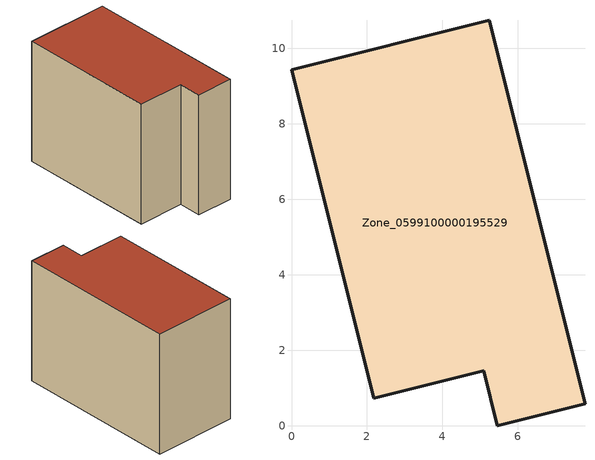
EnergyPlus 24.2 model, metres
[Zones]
Zone_0599100000195529
 floor ground (C_G): 0,9.44 5.24,10.74 7.78,0.58 5.45,0 5.09,1.46 2.18,0.73 z0
 wall outside (C_F): 5.24,10.74 0,9.44 2.18,0.73 5.09,1.46 5.45,0 7.78,0.58 5.24,10.74 z0:7.94
 roof outside (C_R): 7.78,0.58 5.24,10.74 0,9.44 2.18,0.73 5.09,1.46 5.45,0 z7.94
[BUILDING]
Pand.0599100000195529: North Axis=0; Terrain=City; Loads Convergence Tolerance Value=0.04; Temperature Convergence Tolerance Value=0.4; Solar Distribution=FullExterior; Maximum Number of Warmup Days=25; Minimum Number of Warmup Days=1
[Site:Location]
Rotterdam.The.Hague.AP_ZH_NLD Design_Conditions: Latitude=51.96; Longitude=4.45; Time Zone=1; Elevation=-4.5
[SITE:GROUNDTEMPERATURE:BUILDINGSURFACE]
18, 18, 18, 18, 18, 18, 18, 18, 18, 18, 18, 18
[MATERIAL] Thermal Absorptance=0.9; Solar Absorptance=0.7; Visible Absorptance=0.7
Name | Roughness | Thickness | Conductivity | Density | Specific Heat
G.TI.1975-1991 | MediumSmooth | 0.15 | 0.288461 | 540 | 1210
F.TI.1975-1991 | Rough | 0.3 | 0.230769 | 1920 | 840
R.TI.1975-1991 | MediumRough | 0.2 | 0.153846 | 1500 | 1000
[CONSTRUCTION]
C_G: G.TI.1975-1991
C_F: F.TI.1975-1991
C_R: R.TI.1975-1991
[ZONE]
Zone_0599100000195529: Type=1; Multiplier=1; Ceiling Height=Autocalculate; Volume=Autocalculate; Floor Area=autocalculate; Part of Total Floor Area=Yes
[ZONEINFILTRATION:DESIGNFLOWRATE]
Infil_Zone_0599100000195529: Zone or ZoneList or Space or SpaceList=Zone_0599100000195529; Schedule=AlwaysOn; Design Flow Rate Calculation Method=Flow/Area; Flow Rate per Floor Area=0.003; Constant Term Coefficient=1; Temperature Term Coefficient=0; Velocity Term Coefficient=0; Velocity Squared Term Coefficient=0
[HVACTEMPLATE:ZONE:IDEALLOADSAIRSYSTEM]
Zone_0599100000195529: Maximum Heating Supply Air Temperature=50; Minimum Cooling Supply Air Temperature=13; Maximum Heating Supply Air Humidity Ratio=0.0156; Minimum Cooling Supply Air Humidity Ratio=0.0077; Heating Limit=NoLimit; Cooling Limit=NoLimit; Dehumidification Control Type=ConstantSensibleHeatRatio; Cooling Sensible Heat Ratio=0.7; Dehumidification Setpoint=60; Humidification Control Type=None; Humidification Setpoint=30; Outdoor Air Method=None; Outdoor Air Flow Rate per Person=0.00944; Outdoor Air Flow Rate per Zone Floor Area=0; Outdoor Air Flow Rate per Zone=0; Demand Controlled Ventilation Type=None; Outdoor Air Economizer Type=NoEconomizer; Heat Recovery Type=None; Sensible Heat Recovery Effectiveness=0.7; Latent Heat Recovery Effectiveness=0.65
[ZONECONTROL:THERMOSTAT]
ThermostatControl_Zone_0599100000195529: Zone or ZoneList=Zone_0599100000195529; Control Type Schedule=DualSetpointControlType; Control 1=Thermostat_Zone_0599100000195529; Temperature Difference Between Cutout And Setpoint=0
[THERMOSTATSETPOINT:DUALSETPOINT]
Thermostat_Zone_0599100000195529: Heating Setpoint Temperature Schedule=HeatingSetpoint_Zone_0599100000195529; Cooling Setpoint Temperature Schedule=CoolingSetpoint_Zone_0599100000195529
[SCHEDULE:COMPACT]
HeatingSetpoint_Zone_0599100000195529: Through: 12/31, For: AllDays, Until: 24:00, 21
CoolingSetpoint_Zone_0599100000195529: Through: 12/31, For: AllDays, Until: 24:00, 24
DualSetpointControlType: Through: 12/31, For: AllDays, Until: 24:00, 4
AlwaysOn: Through: 12/31, For: AllDays, Until: 24:00, 1
